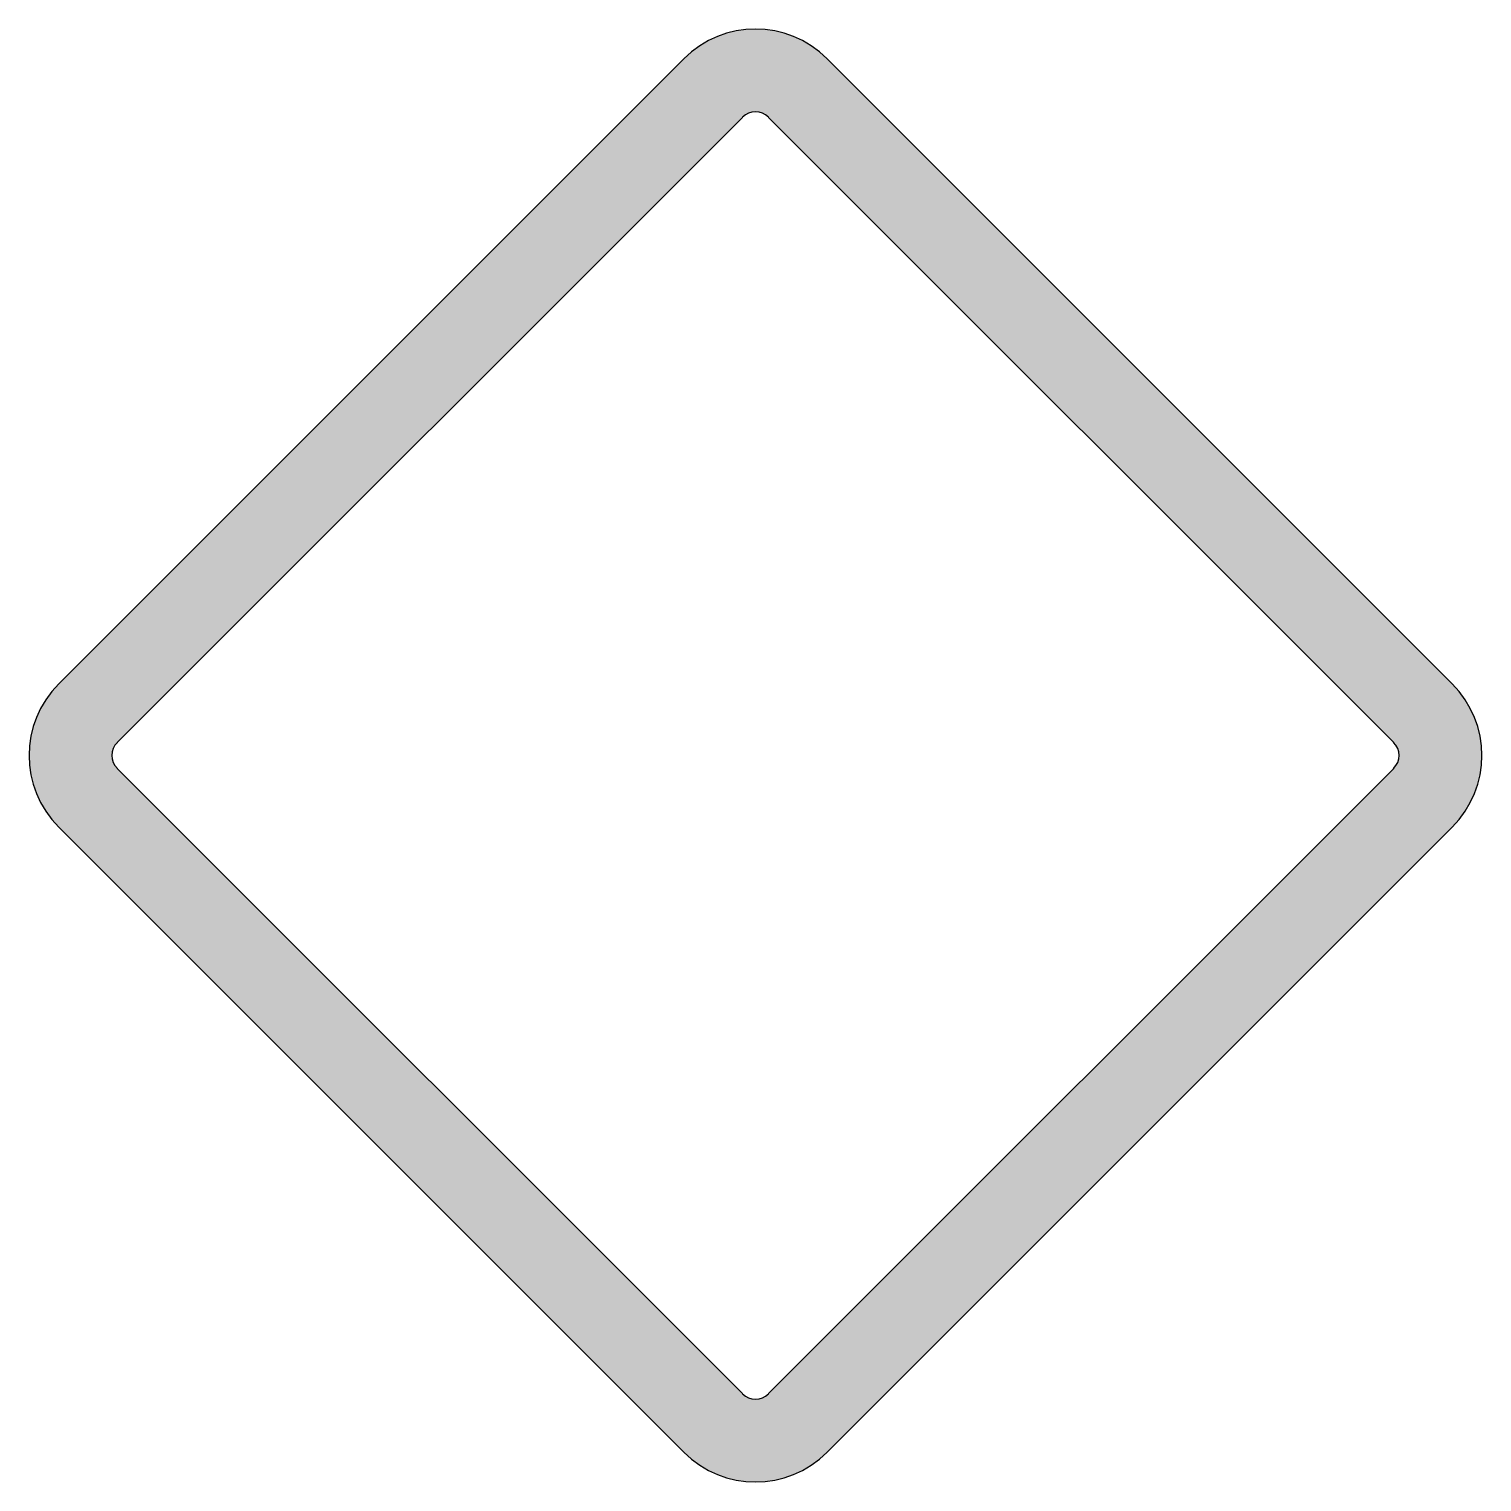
# Model space of a CAD drawing. Header units: millimetres. Extents: x 690 to 847, y 94 to 252.
import ezdxf

# ---------------------------------------------------------------- set-up
doc = ezdxf.new("R2010")
doc.units = ezdxf.units.MM

msp = doc.modelspace()

# ---------------------------------------------------------------- hatches: boundary and pattern name
h = msp.add_hatch(color=256)
h.dxf.hatch_style = 1
h.paths.add_polyline_path([(776.37, 248.72, 0.414214), (760.81, 248.72), (692.93, 180.83, 0.414214), (692.93, 165.28), (760.81, 97.39, 0.414214), (776.37, 97.39), (844.25, 165.28, 0.414214), (844.25, 180.83)])
h.paths.add_polyline_path([(767.18, 242.35, -0.414214), (770.01, 242.35), (837.89, 174.47, -0.414214), (837.89, 171.64), (770.01, 103.76, -0.414214), (767.18, 103.76), (699.29, 171.64, -0.414214), (699.29, 174.47)], flags=16)

# ---------------------------------------------------------------- linework, layer by layer
for p, q in [((692.93, 180.83), (760.81, 248.72)), ((844.25, 180.83), (776.37, 248.72)), ((699.29, 174.47), (767.18, 242.35)), ((770.01, 242.35), (837.89, 174.47)), ((767.18, 103.76), (699.29, 171.64)), ((837.89, 171.64), (770.01, 103.76)), ((760.81, 97.39), (692.93, 165.28)), ((776.37, 97.39), (844.25, 165.28))]:
    msp.add_line(p, q)
for centre, radius, start, end in [((768.59, 240.94), 11, 45, 135), ((768.59, 240.94), 2, 45, 135), ((700.71, 173.06), 11, 135, 225), ((836.47, 173.06), 11, 315, 45), ((700.71, 173.06), 2, 135, 225), ((836.47, 173.06), 2, 315, 45), ((768.59, 105.17), 2, 225, 315), ((768.59, 105.17), 11, 225, 315)]:
    msp.add_arc(centre, radius, start, end)

doc.saveas('drawing.dxf')
